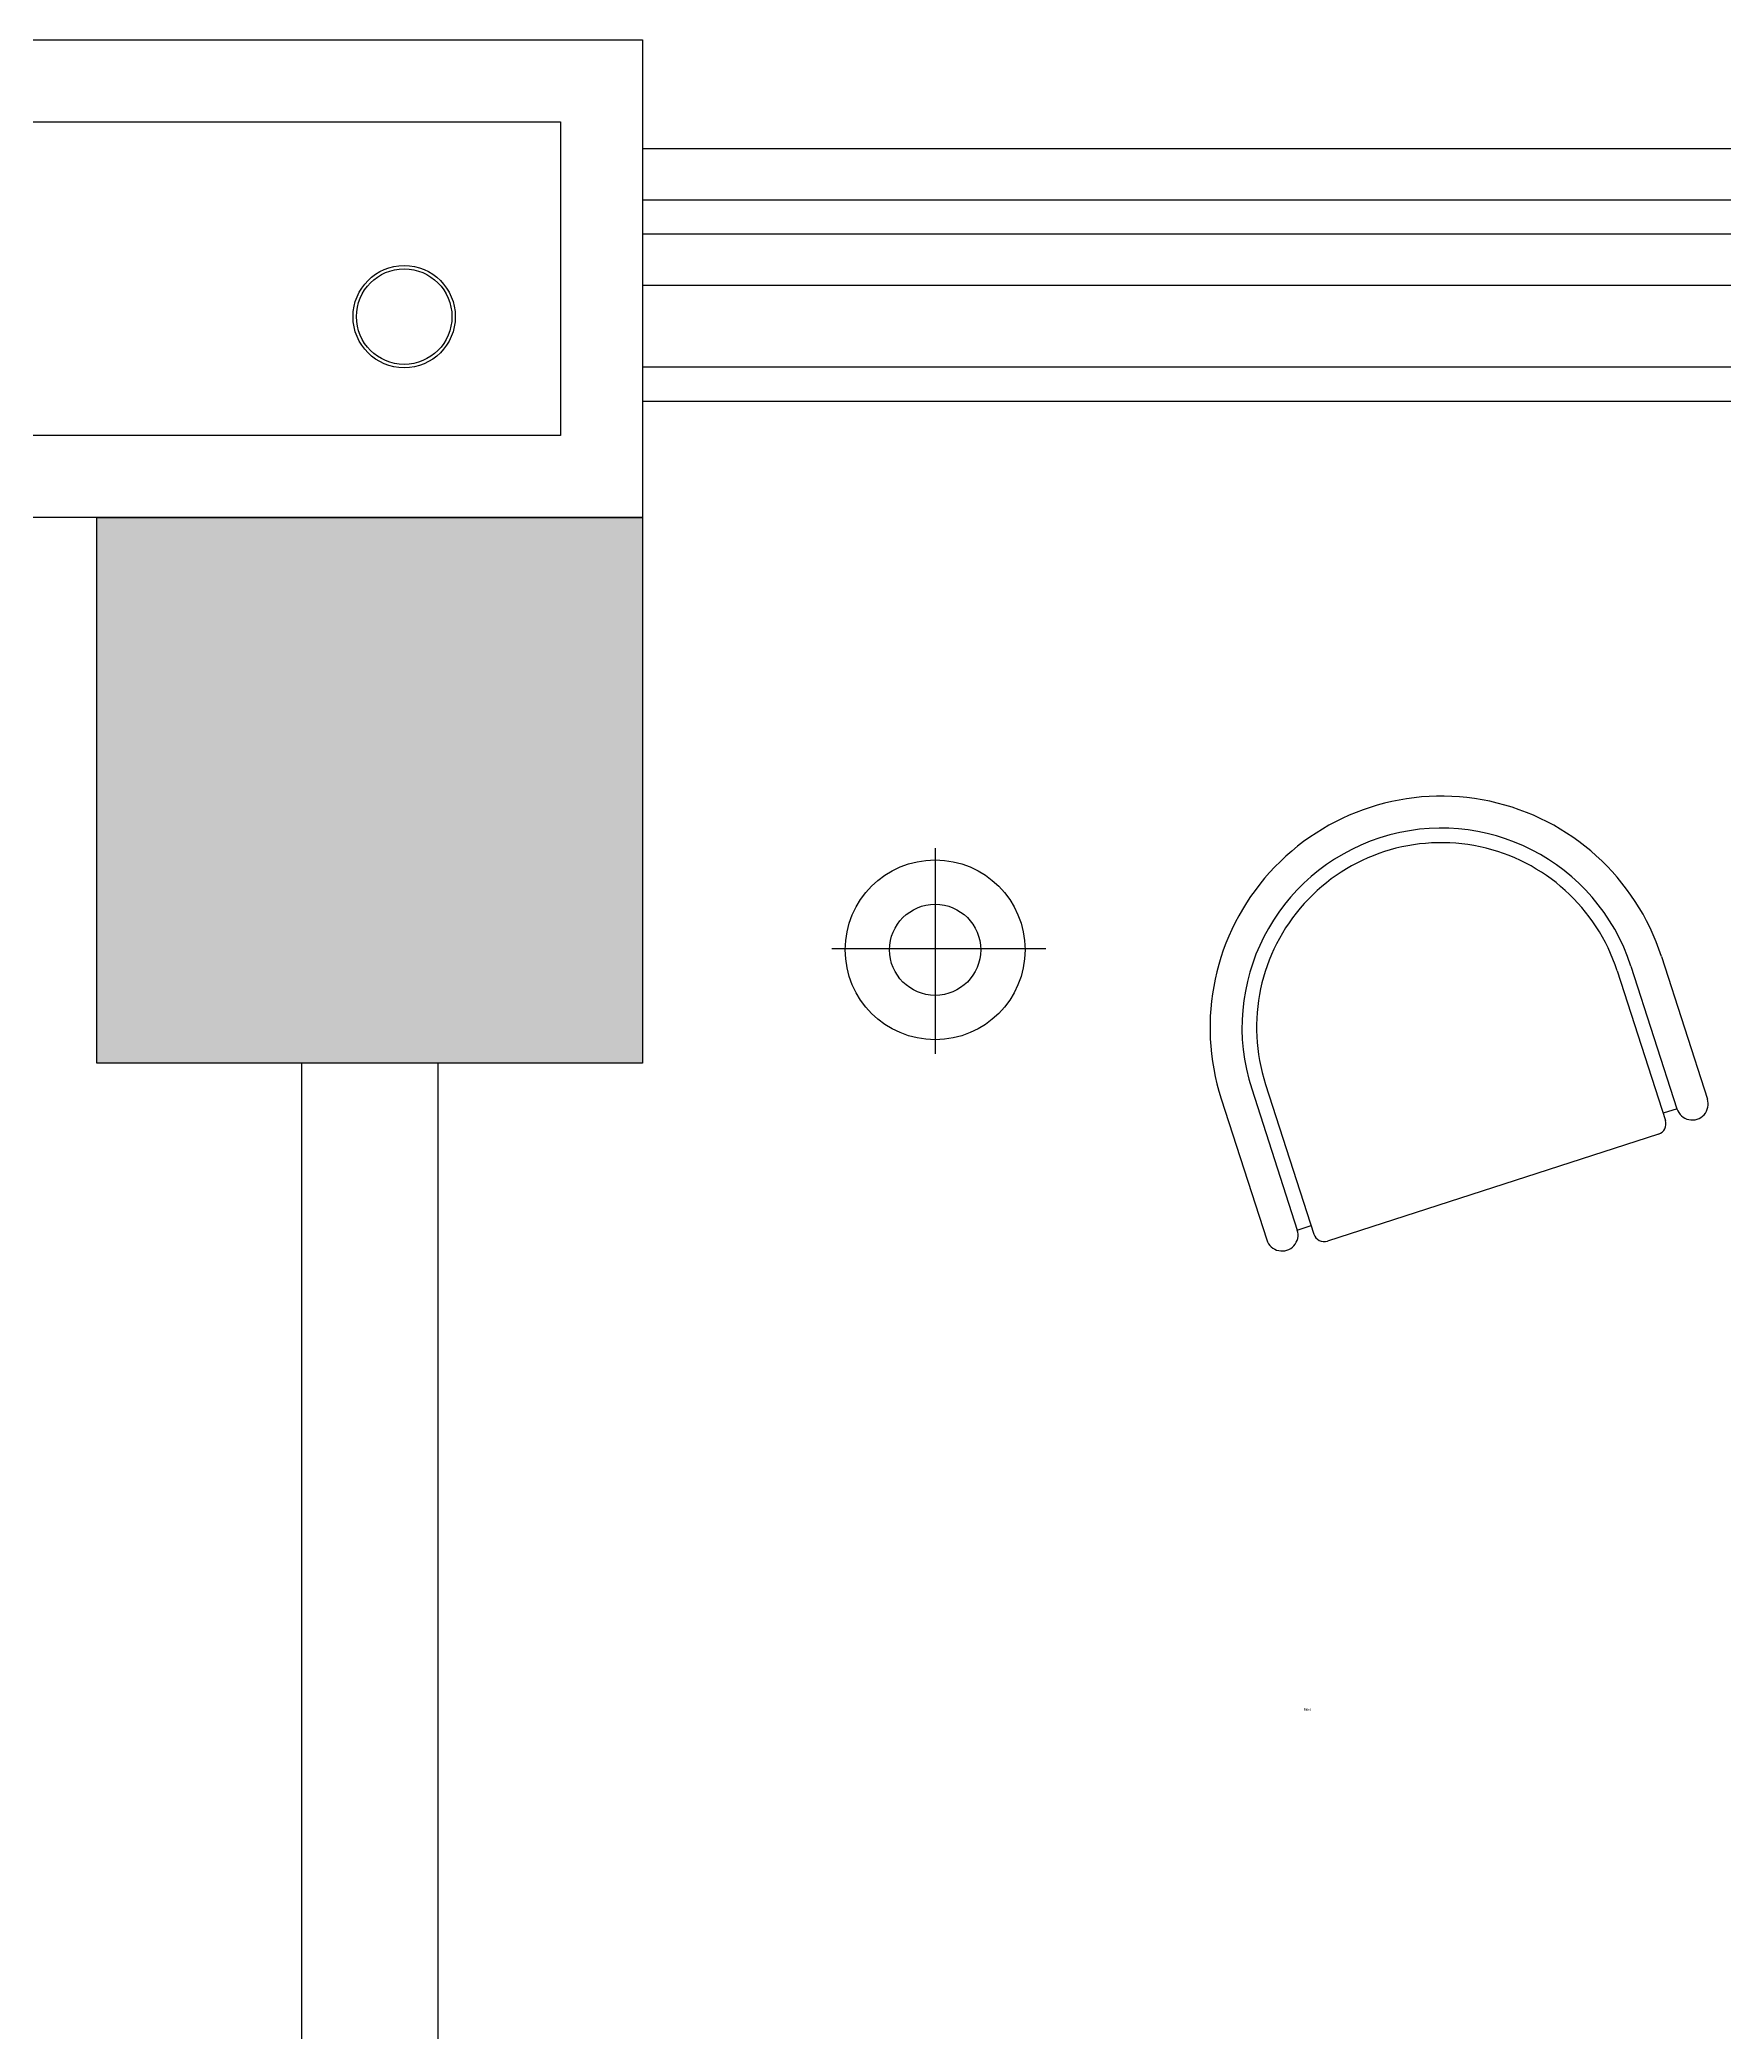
# Model space of a CAD drawing. Header units: centimetres. Extents: x 8510 to 16419, y -974 to 2536.
# Drawn here: x 12942.2 to 13189.2, y 1600.1 to 1892.1 of the extents above; entities that cross this region are included whole.
import ezdxf

# ---------------------------------------------------------------- set-up
doc = ezdxf.new("R2010")
doc.units = ezdxf.units.CM
for name, color, linetype in [('5', 5, 'Continuous'), ('AXIS', 3, 'Continuous'), ('P5', 5, 'Continuous'), ('窗线', 2, 'Continuous'), ('轴线', 1, 'Continuous')]:
    doc.layers.add(name, color=color, linetype=linetype)
doc.styles.add('文3.5', font='', dxfattribs={"height": 3.5})
doc.styles.get('文3.5').set_extended_font_data('PMingLiU')

# ---------------------------------------------------------------- blocks, each defined once
blk = doc.blocks.new('14')
at = {"layer": '5'}
for p, q in [((-328465.5, -97349.5), (-328465.5, -97035.9)), ((-328612.8, -97198.2), (-328311.3, -97198.2))]:
    blk.add_line(p, q, dxfattribs=at)
for radius in [131.8, 66.8]:
    blk.add_circle((-328463.8, -97198.2), radius, dxfattribs=at)
blk = doc.blocks.new('15')
at = {"layer": '5'}
for p, q in [((-326733.9, -97218.7), (-326801.4, -97427.8)), ((-326689.2, -97233.1), (-326756.7, -97442.2)), ((-326669, -97239.7), (-326739.9, -97459.2)), ((-326153.4, -97406.3), (-326224.3, -97625.8)), ((-326133.2, -97412.8), (-326200, -97619.9)), ((-326088.5, -97427.3), (-326155.3, -97634.3)), ((-326756.9, -97442.2), (-326736.7, -97448.5)), ((-326729.6, -97479.3), (-326244.4, -97636.1)), ((-326200, -97619.9), (-326220.3, -97613.3))]:
    blk.add_line(p, q, dxfattribs=at)
at = {"layer": '5', "extrusion": (0, 0, -1)}
for centre, major_axis, start_param, end_param in [((-326411.2, -97323), (-154.4, 301.9), -0.78537, 2.356223), ((-326411.2, -97323), (-133.3, 260), -0.784328, 2.357264), ((-326411.2, -97323), (-123.9, 240.9), -0.783289, 2.358304), ((-326779.1, -97435), (-16.6, 16.6), 2.668774, 5.810367), ((-326724.7, -97464.1), (-11.3, 11.3), 4.239571, 5.810367), ((-326239.5, -97620.9), (-11.3, 11.3), 2.668774, 4.239571), ((-326177.7, -97627.1), (-16.6, 16.6), 2.668774, 5.810367)]:
    blk.add_ellipse(centre, major_axis=major_axis, ratio=1, start_param=start_param, end_param=end_param, dxfattribs=at)
blk = doc.blocks.new('42')
at = {"layer": '5', "linetype": 'Continuous', "extrusion": (0, 0, -1), "xscale": -1, "zscale": -1, "rotation": 180}
blk.add_blockref('15', (415207.2, -173358.3), dxfattribs=at)
at = {"layer": '5', "linetype": 'Continuous', "xscale": -1, "rotation": 270}
blk.add_blockref('14', (7660.1, 252314.6), dxfattribs=at)
blk = doc.blocks.new('43')
at = {"layer": 'P5'}
blk.add_blockref('42', (0, 0), dxfattribs=at)

msp = doc.modelspace()

# ---------------------------------------------------------------- linework, layer by layer
at = {"layer": '窗线', "color": 7}
for p, q in [((13760.58, 1876.13), (13030.58, 1876.13)), ((13760.58, 1868.63), (13030.58, 1868.63)), ((13760.58, 1863.63), (13030.58, 1863.63)), ((13760.58, 1856.13), (13030.58, 1856.13)), ((13665.58, 1844.13), (13030.58, 1844.13)), ((13660.58, 1839.13), (13030.58, 1839.13))]:
    msp.add_line(p, q, dxfattribs=at)
at = {"layer": '轴线', "color": 7}
for p, q in [((12980.58, 1742.13), (12980.58, 1209.63)), ((13000.58, 1742.13), (13000.58, 1209.63))]:
    msp.add_line(p, q, dxfattribs=at)
for points in [[(12860.58, 1892.13), (13030.58, 1892.13), (13030.58, 1822.13), (12860.58, 1822.13)], [(12872.58, 1880.13), (13018.58, 1880.13), (13018.58, 1834.13), (12872.58, 1834.13)], [(12950.58, 1822.13), (13030.58, 1822.13), (13030.58, 1742.13), (12950.58, 1742.13)]]:
    msp.add_lwpolyline(points, close=True, dxfattribs=at)
for radius in [7.5, 7]:
    msp.add_circle((12995.64, 1851.56), radius, dxfattribs=at)
msp.add_solid([(12950.58, 1822.13), (13030.58, 1822.13), (12950.58, 1742.13), (13030.58, 1742.13)], dxfattribs=at)

# ---------------------------------------------------------------- block references
at = {"layer": 'P5', "color": 7, "xscale": -0.1, "yscale": 0.1, "zscale": 0.1, "rotation": 180}
msp.add_blockref('43', (22027.3, -5856.16), dxfattribs=at)

# ---------------------------------------------------------------- texts
at = {"layer": 'AXIS', "color": 7, "style": '文3.5'}
msp.add_text('标间', height=0.35, dxfattribs=at).set_placement((13127.54, 1647.22))

doc.saveas('drawing.dxf')
